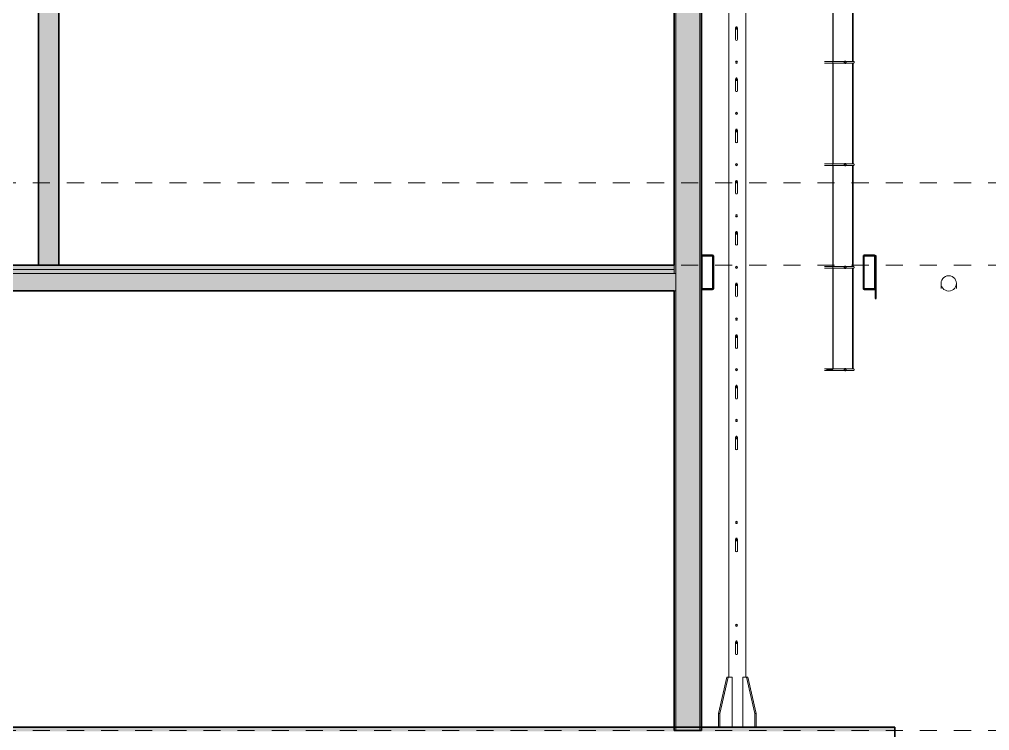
# Model space of a CAD drawing. Header units: metres. Extents: x -3 to 141, y -7 to 15.
# Drawn here: x 35.01 to 40.7, y 2.81 to 6.98 of the extents above; entities that cross this region are included whole.
import ezdxf

# ---------------------------------------------------------------- set-up
doc = ezdxf.new("R2010")
doc.units = ezdxf.units.M
doc.linetypes.add('Centre', pattern=[0.03175, 0.00635, -0.00475, 0.0159, -0.00475])
for name, color, linetype, lineweight in [('A-FLOR', 7, 'Continuous', 9), ('A-FLOR-LEVL', 7, 'Continuous', 9), ('A-FLOR-MCUT', 7, 'Continuous', 9), ('A-GENM', 7, 'Continuous', 9), ('A-WALL', 7, 'Continuous', 9), ('A-WALL-PATT', 7, 'Continuous', 35), ('P-PIPE', 7, 'Continuous', 9), ('S-BEAM', 7, 'Continuous', 9)]:
    doc.layers.add(name, color=color, linetype=linetype, lineweight=lineweight)

# ---------------------------------------------------------------- blocks, each defined once
blk = doc.blocks.new('M_HSS Rectangular - 70x200 mm-2508072-Sección 02')
at = {"layer": 'S-BEAM', "lineweight": 35, "true_color": 0xc0c0c0}
h = blk.add_hatch(color=9, dxfattribs=at)
h.paths.add_polyline_path([(12.6981, 5.3963), (12.7554, 5.3963), (12.7599, 5.3981), (12.7618, 5.4026), (12.7618, 5.5899), (12.7599, 5.5944), (12.7554, 5.5963), (12.6981, 5.5963), (12.6936, 5.5944), (12.6918, 5.5899), (12.6918, 5.4026), (12.6936, 5.3981)])
h.paths.add_polyline_path([(12.7554, 5.3994), (12.6959, 5.4004), (12.6949, 5.4026), (12.6959, 5.5921), (12.6981, 5.5931), (12.7576, 5.5921), (12.7586, 5.5899), (12.7576, 5.4004)])
at = {"layer": 'S-BEAM', "lineweight": 35}
for p, q in [((12.6918, 5.5899), (12.6918, 5.4026)), ((12.6949, 5.4026), (12.6949, 5.5899)), ((12.7554, 5.5963), (12.6981, 5.5963)), ((12.6981, 5.5931), (12.7554, 5.5931)), ((12.7586, 5.5899), (12.7586, 5.4026)), ((12.7618, 5.4026), (12.7618, 5.5899)), ((12.7554, 5.3994), (12.6981, 5.3994)), ((12.6981, 5.3963), (12.7554, 5.3963))]:
    blk.add_line(p, q, dxfattribs=at)
for centre, radius, start, end in [((12.6981, 5.5899), 0.00636, 90, 180), ((12.6981, 5.5899), 0.00318, 90, 180), ((12.7554, 5.5899), 0.00636, 0, 90), ((12.7554, 5.5899), 0.00318, 0, 90), ((12.6981, 5.4026), 0.00636, 180, 270), ((12.6981, 5.4026), 0.00318, 180, 270), ((12.7554, 5.4026), 0.00636, 270, 0), ((12.7554, 5.4026), 0.00318, 270, 0)]:
    blk.add_arc(centre, radius, start, end, dxfattribs=at)
blk = doc.blocks.new('M_Corniza Generica - Blanco-2505425-Sección 02')
at = {"layer": 'A-GENM', "true_color": 0xc0c0c0}
blk.add_hatch(color=9, dxfattribs=at).paths.add_polyline_path([(12.7668, 5.3437), (12.7668, 5.5937), (12.7618, 5.5937), (12.7618, 5.3437)])
at = {"layer": 'A-GENM', "lineweight": 25}
for p, q in [((12.7668, 5.5937), (12.7618, 5.5937)), ((12.7618, 5.5937), (12.7618, 5.3437)), ((12.7668, 5.3437), (12.7668, 5.5937)), ((12.7618, 5.3437), (12.7668, 5.3437))]:
    blk.add_line(p, q, dxfattribs=at)
blk = doc.blocks.new('M_Escalera acceso cubierta - M_Escalera acceso cubierta-2778226-Sección 02')
at = {"layer": 'A-GENM', "color": 8, "true_color": 0x808080}
for p, q in [((12.0024, 3.1256), (12.0024, 11.0065)), ((11.9038, 10.81), (11.9038, 3.1256)), ((12.5123, 6.728), (12.5123, 7.3258)), ((12.5151, 7.3231), (12.5151, 6.7317)), ((12.6275, 6.7317), (12.6275, 7.3225)), ((12.6325, 6.7313), (12.6325, 7.3227)), ((11.9431, 6.9278), (11.9431, 6.8598)), ((11.9531, 6.8598), (11.9531, 6.9278)), ((12.5123, 6.1283), (12.5123, 6.7261)), ((12.5151, 6.7233), (12.5151, 6.1321)), ((12.6275, 6.1321), (12.6275, 6.7228)), ((12.6325, 6.1317), (12.6325, 6.723)), ((11.9431, 6.6275), (11.9431, 6.5594)), ((11.9531, 6.5594), (11.9531, 6.6275)), ((11.9431, 6.3281), (11.9431, 6.26)), ((11.9531, 6.26), (11.9531, 6.3281)), ((12.5123, 5.5268), (12.5123, 6.1265)), ((12.5151, 6.1237), (12.5151, 5.5306)), ((12.6275, 5.5306), (12.6275, 6.1232)), ((12.6325, 5.5302), (12.6325, 6.1234)), ((11.9431, 6.0279), (11.9431, 5.9598)), ((11.9531, 5.9598), (11.9531, 6.0279)), ((11.9431, 5.7285), (11.9431, 5.6604)), ((11.9531, 5.6604), (11.9531, 5.7285)), ((12.5123, 4.9276), (12.5123, 5.5249)), ((12.5151, 5.5222), (12.5151, 4.9314)), ((12.6275, 4.9314), (12.6275, 5.5216)), ((12.6325, 4.931), (12.6325, 5.5218)), ((11.9431, 5.4264), (11.9431, 5.3583)), ((11.9531, 5.3583), (11.9531, 5.4264)), ((11.9431, 5.1233), (11.9431, 5.0553)), ((11.9531, 5.0553), (11.9531, 5.1233)), ((12.5123, 4.9254), (12.475, 4.9254)), ((11.9431, 4.8272), (11.9431, 4.7591)), ((11.9531, 4.7591), (11.9531, 4.8272)), ((11.9431, 4.5295), (11.9431, 4.4615)), ((11.9531, 4.4615), (11.9531, 4.5295)), ((11.9431, 3.9323), (11.9431, 3.8642)), ((11.9531, 3.8642), (11.9531, 3.9323)), ((11.9431, 3.3296), (11.9431, 3.2616)), ((11.9531, 3.2616), (11.9531, 3.3296)), ((11.8435, 2.913), (11.8924, 3.1256)), ((11.8995, 3.1256), (11.8506, 2.913)), ((11.8995, 3.1256), (11.8924, 3.1256)), ((11.9218, 3.1256), (11.8995, 3.1256)), ((11.9218, 2.8325), (11.9218, 3.1256)), ((12.0067, 3.1256), (11.9844, 3.1256)), ((11.9844, 3.1256), (11.9844, 2.8325)), ((12.0556, 2.913), (12.0067, 3.1256)), ((12.0138, 3.1256), (12.0067, 3.1256)), ((12.0138, 3.1256), (12.0626, 2.913)), ((11.8435, 2.8325), (11.8435, 2.913)), ((11.8435, 2.913), (11.8506, 2.913)), ((11.8506, 2.913), (11.8506, 2.8325)), ((12.0556, 2.8325), (12.0556, 2.913)), ((12.0556, 2.913), (12.0626, 2.913)), ((12.0626, 2.913), (12.0626, 2.8325))]:
    blk.add_line(p, q, dxfattribs=at)
at = {"layer": 'A-GENM', "lineweight": 25, "flags": 128}
for points in [[(11.9481, 6.9336), (11.947, 6.9335), (11.9459, 6.933), (11.945, 6.9324), (11.9442, 6.9314), (11.9436, 6.9303), (11.9432, 6.9291), (11.9431, 6.9278), (11.9432, 6.9266), (11.9436, 6.9253), (11.9442, 6.9242), (11.945, 6.9233), (11.9459, 6.9226), (11.947, 6.9222), (11.9481, 6.9221)], [(11.9481, 6.9221), (11.9492, 6.9222), (11.9503, 6.9226), (11.9512, 6.9233), (11.952, 6.9242), (11.9526, 6.9253), (11.953, 6.9266), (11.9531, 6.9278), (11.953, 6.9291), (11.9526, 6.9303), (11.952, 6.9314), (11.9512, 6.9324), (11.9503, 6.933), (11.9492, 6.9335), (11.9481, 6.9336)], [(11.9481, 6.6333), (11.947, 6.6331), (11.9459, 6.6327), (11.945, 6.632), (11.9442, 6.6311), (11.9436, 6.63), (11.9432, 6.6288), (11.9431, 6.6275), (11.9432, 6.6262), (11.9436, 6.625), (11.9442, 6.6239), (11.945, 6.623), (11.9459, 6.6223), (11.947, 6.6219), (11.9481, 6.6217)], [(11.9481, 6.6217), (11.9492, 6.6219), (11.9503, 6.6223), (11.9512, 6.623), (11.952, 6.6239), (11.9526, 6.625), (11.953, 6.6262), (11.9531, 6.6275), (11.953, 6.6288), (11.9526, 6.63), (11.952, 6.6311), (11.9512, 6.632), (11.9503, 6.6327), (11.9492, 6.6331), (11.9481, 6.6333)], [(11.9481, 6.3339), (11.947, 6.3337), (11.9459, 6.3333), (11.945, 6.3326), (11.9442, 6.3317), (11.9436, 6.3306), (11.9432, 6.3294), (11.9431, 6.3281), (11.9432, 6.3268), (11.9436, 6.3256), (11.9442, 6.3245), (11.945, 6.3236), (11.9459, 6.3229), (11.947, 6.3225), (11.9481, 6.3223)], [(11.9481, 6.3223), (11.9492, 6.3225), (11.9503, 6.3229), (11.9512, 6.3236), (11.952, 6.3245), (11.9526, 6.3256), (11.953, 6.3268), (11.9531, 6.3281), (11.953, 6.3294), (11.9526, 6.3306), (11.952, 6.3317), (11.9512, 6.3326), (11.9503, 6.3333), (11.9492, 6.3337), (11.9481, 6.3339)], [(11.9481, 6.0336), (11.947, 6.0335), (11.9459, 6.0331), (11.945, 6.0324), (11.9442, 6.0315), (11.9436, 6.0304), (11.9432, 6.0292), (11.9431, 6.0279), (11.9432, 6.0266), (11.9436, 6.0254), (11.9442, 6.0243), (11.945, 6.0234), (11.9459, 6.0227), (11.947, 6.0222), (11.9481, 6.0221)], [(11.9481, 6.0221), (11.9492, 6.0222), (11.9503, 6.0227), (11.9512, 6.0234), (11.952, 6.0243), (11.9526, 6.0254), (11.953, 6.0266), (11.9531, 6.0279), (11.953, 6.0292), (11.9526, 6.0304), (11.952, 6.0315), (11.9512, 6.0324), (11.9503, 6.0331), (11.9492, 6.0335), (11.9481, 6.0336)], [(11.9481, 5.7342), (11.947, 5.7341), (11.9459, 5.7337), (11.945, 5.733), (11.9442, 5.7321), (11.9436, 5.731), (11.9432, 5.7298), (11.9431, 5.7285), (11.9432, 5.7272), (11.9436, 5.726), (11.9442, 5.7249), (11.945, 5.724), (11.9459, 5.7233), (11.947, 5.7228), (11.9481, 5.7227)], [(11.9481, 5.7227), (11.9492, 5.7228), (11.9503, 5.7233), (11.9512, 5.724), (11.952, 5.7249), (11.9526, 5.726), (11.953, 5.7272), (11.9531, 5.7285), (11.953, 5.7298), (11.9526, 5.731), (11.952, 5.7321), (11.9512, 5.733), (11.9503, 5.7337), (11.9492, 5.7341), (11.9481, 5.7342)], [(11.9481, 5.4321), (11.947, 5.432), (11.9459, 5.4316), (11.945, 5.4309), (11.9442, 5.4299), (11.9436, 5.4289), (11.9432, 5.4276), (11.9431, 5.4264), (11.9432, 5.4251), (11.9436, 5.4238), (11.9442, 5.4228), (11.945, 5.4218), (11.9459, 5.4211), (11.947, 5.4207), (11.9481, 5.4206)], [(11.9481, 5.4206), (11.9492, 5.4207), (11.9503, 5.4211), (11.9512, 5.4218), (11.952, 5.4228), (11.9526, 5.4238), (11.953, 5.4251), (11.9531, 5.4264), (11.953, 5.4276), (11.9526, 5.4289), (11.952, 5.4299), (11.9512, 5.4309), (11.9503, 5.4316), (11.9492, 5.432), (11.9481, 5.4321)], [(11.9481, 5.1291), (11.947, 5.1289), (11.9459, 5.1285), (11.945, 5.1278), (11.9442, 5.1269), (11.9436, 5.1258), (11.9432, 5.1246), (11.9431, 5.1233), (11.9432, 5.122), (11.9436, 5.1208), (11.9442, 5.1197), (11.945, 5.1188), (11.9459, 5.1181), (11.947, 5.1177), (11.9481, 5.1175)], [(11.9481, 5.1175), (11.9492, 5.1177), (11.9503, 5.1181), (11.9512, 5.1188), (11.952, 5.1197), (11.9526, 5.1208), (11.953, 5.122), (11.9531, 5.1233), (11.953, 5.1246), (11.9526, 5.1258), (11.952, 5.1269), (11.9512, 5.1278), (11.9503, 5.1285), (11.9492, 5.1289), (11.9481, 5.1291)], [(11.9481, 4.8329), (11.947, 4.8328), (11.9459, 4.8324), (11.945, 4.8317), (11.9442, 4.8308), (11.9436, 4.8297), (11.9432, 4.8285), (11.9431, 4.8272), (11.9432, 4.8259), (11.9436, 4.8247), (11.9442, 4.8236), (11.945, 4.8227), (11.9459, 4.822), (11.947, 4.8215), (11.9481, 4.8214)], [(11.9481, 4.8214), (11.9492, 4.8215), (11.9503, 4.822), (11.9512, 4.8227), (11.952, 4.8236), (11.9526, 4.8247), (11.953, 4.8259), (11.9531, 4.8272), (11.953, 4.8285), (11.9526, 4.8297), (11.952, 4.8308), (11.9512, 4.8317), (11.9503, 4.8324), (11.9492, 4.8328), (11.9481, 4.8329)], [(11.9481, 4.5353), (11.947, 4.5351), (11.9459, 4.5347), (11.945, 4.534), (11.9442, 4.5331), (11.9436, 4.532), (11.9432, 4.5308), (11.9431, 4.5295), (11.9432, 4.5282), (11.9436, 4.527), (11.9442, 4.5259), (11.945, 4.525), (11.9459, 4.5243), (11.947, 4.5239), (11.9481, 4.5237)], [(11.9481, 4.5237), (11.9492, 4.5239), (11.9503, 4.5243), (11.9512, 4.525), (11.952, 4.5259), (11.9526, 4.527), (11.953, 4.5282), (11.9531, 4.5295), (11.953, 4.5308), (11.9526, 4.532), (11.952, 4.5331), (11.9512, 4.534), (11.9503, 4.5347), (11.9492, 4.5351), (11.9481, 4.5353)], [(11.9481, 3.938), (11.947, 3.9379), (11.9459, 3.9375), (11.945, 3.9368), (11.9442, 3.9359), (11.9436, 3.9348), (11.9432, 3.9336), (11.9431, 3.9323), (11.9432, 3.931), (11.9436, 3.9298), (11.9442, 3.9287), (11.945, 3.9278), (11.9459, 3.9271), (11.947, 3.9266), (11.9481, 3.9265)], [(11.9481, 3.9265), (11.9492, 3.9266), (11.9503, 3.9271), (11.9512, 3.9278), (11.952, 3.9287), (11.9526, 3.9298), (11.953, 3.931), (11.9531, 3.9323), (11.953, 3.9336), (11.9526, 3.9348), (11.952, 3.9359), (11.9512, 3.9368), (11.9503, 3.9375), (11.9492, 3.9379), (11.9481, 3.938)], [(11.9481, 3.3354), (11.947, 3.3353), (11.9459, 3.3348), (11.945, 3.3341), (11.9442, 3.3332), (11.9436, 3.3321), (11.9432, 3.3309), (11.9431, 3.3296), (11.9432, 3.3283), (11.9436, 3.3271), (11.9442, 3.326), (11.945, 3.3251), (11.9459, 3.3244), (11.947, 3.324), (11.9481, 3.3239)], [(11.9481, 3.3239), (11.9492, 3.324), (11.9503, 3.3244), (11.9512, 3.3251), (11.952, 3.326), (11.9526, 3.3271), (11.953, 3.3283), (11.9531, 3.3296), (11.953, 3.3309), (11.9526, 3.3321), (11.952, 3.3332), (11.9512, 3.3341), (11.9503, 3.3348), (11.9492, 3.3353), (11.9481, 3.3354)]]:
    blk.add_lwpolyline(points, dxfattribs=at)
at = {"layer": 'A-GENM', "color": 8, "true_color": 0x808080, "flags": 128}
for points in [[(12.4641, 6.7321), (12.4734, 6.7321), (12.4843, 6.7321), (12.4949, 6.7321), (12.5053, 6.7321), (12.5153, 6.7321), (12.5251, 6.7321), (12.5344, 6.7321), (12.5435, 6.7321), (12.5522, 6.7321), (12.5604, 6.7321), (12.5683, 6.7321), (12.5758, 6.7321), (12.5829, 6.7321), (12.5896, 6.7321), (12.5958, 6.7321), (12.6016, 6.7321), (12.6069, 6.7321), (12.6117, 6.7321), (12.6161, 6.7321), (12.62, 6.7321), (12.6234, 6.7321), (12.6263, 6.7321), (12.6275, 6.7321)], [(12.627, 6.7221), (12.6242, 6.7221), (12.6209, 6.7221), (12.6172, 6.7221), (12.6129, 6.7221), (12.6082, 6.7221), (12.603, 6.7221), (12.5974, 6.7221), (12.5913, 6.7221), (12.5848, 6.7221), (12.5778, 6.7221), (12.5704, 6.7221), (12.5626, 6.7221), (12.5544, 6.7221), (12.5459, 6.7221), (12.5369, 6.7221), (12.5276, 6.7221), (12.518, 6.7221), (12.508, 6.7221), (12.4978, 6.7221), (12.4872, 6.7221), (12.4764, 6.7221), (12.4653, 6.7221), (12.4641, 6.7221)], [(12.6333, 6.7321), (12.6331, 6.7321), (12.6323, 6.7321), (12.631, 6.7321), (12.6293, 6.7321), (12.627, 6.7321), (12.6242, 6.7321), (12.6209, 6.7321), (12.6172, 6.7321), (12.6129, 6.7321), (12.6082, 6.7321), (12.603, 6.7321), (12.5974, 6.7321), (12.5913, 6.7321), (12.5858, 6.7321)], [(12.5858, 6.7221), (12.5923, 6.7221), (12.5983, 6.7221), (12.6039, 6.7221), (12.609, 6.7221), (12.6136, 6.7221), (12.6178, 6.7221), (12.6215, 6.7221), (12.6247, 6.7221), (12.6274, 6.7221), (12.6296, 6.7221), (12.6313, 6.7221), (12.6324, 6.7221), (12.6331, 6.7221), (12.6333, 6.7221)], [(12.6287, 6.7321), (12.6306, 6.7321), (12.632, 6.7321), (12.6329, 6.7321), (12.6333, 6.7321), (12.6333, 6.7321)], [(12.6333, 6.7221), (12.6331, 6.7221), (12.6323, 6.7221), (12.631, 6.7221), (12.6293, 6.7221)], [(12.6333, 6.7321), (12.6335, 6.7321), (12.6337, 6.7321), (12.6339, 6.732), (12.6341, 6.732), (12.6343, 6.732), (12.6345, 6.7319), (12.6347, 6.7319), (12.6349, 6.7318), (12.6351, 6.7318), (12.6353, 6.7317), (12.6354, 6.7316), (12.6356, 6.7315), (12.6358, 6.7314), (12.636, 6.7313), (12.6361, 6.7312), (12.6363, 6.7311), (12.6365, 6.731), (12.6366, 6.7308), (12.6368, 6.7307), (12.6369, 6.7306), (12.637, 6.7304), (12.6372, 6.7303), (12.6373, 6.7301), (12.6374, 6.7299), (12.6375, 6.7298), (12.6376, 6.7296), (12.6377, 6.7294), (12.6378, 6.7293), (12.6379, 6.7291), (12.638, 6.7289), (12.638, 6.7287), (12.6381, 6.7285), (12.6382, 6.7283), (12.6382, 6.7281), (12.6382, 6.7279), (12.6383, 6.7277), (12.6383, 6.7275), (12.6383, 6.7273), (12.6383, 6.7271), (12.6383, 6.7271)], [(12.6383, 6.7271), (12.6383, 6.7269), (12.6383, 6.7267), (12.6383, 6.7265), (12.6382, 6.7263), (12.6382, 6.7261), (12.6382, 6.7259), (12.6381, 6.7257), (12.6381, 6.7255), (12.638, 6.7253), (12.6379, 6.7251), (12.6378, 6.7249), (12.6377, 6.7248), (12.6376, 6.7246), (12.6375, 6.7244), (12.6374, 6.7243), (12.6373, 6.7241), (12.6372, 6.7239), (12.6371, 6.7238), (12.6369, 6.7236), (12.6368, 6.7235), (12.6366, 6.7234), (12.6365, 6.7232), (12.6363, 6.7231), (12.6362, 6.723), (12.636, 6.7229), (12.6358, 6.7228), (12.6357, 6.7227), (12.6355, 6.7226), (12.6353, 6.7225), (12.6351, 6.7224), (12.6349, 6.7223), (12.6347, 6.7223), (12.6346, 6.7222), (12.6344, 6.7222), (12.6342, 6.7221), (12.634, 6.7221), (12.6338, 6.7221), (12.6336, 6.7221), (12.6334, 6.7221), (12.6333, 6.7221)], [(12.4641, 6.1325), (12.4734, 6.1325), (12.4843, 6.1325), (12.4949, 6.1325), (12.5053, 6.1325), (12.5153, 6.1325), (12.5251, 6.1325), (12.5344, 6.1325), (12.5435, 6.1325), (12.5522, 6.1325), (12.5604, 6.1325), (12.5683, 6.1325), (12.5758, 6.1325), (12.5829, 6.1325), (12.5896, 6.1325), (12.5958, 6.1325), (12.6016, 6.1325), (12.6069, 6.1325), (12.6117, 6.1325), (12.6161, 6.1325), (12.62, 6.1325), (12.6234, 6.1325), (12.6263, 6.1325), (12.6275, 6.1325)], [(12.627, 6.1225), (12.6242, 6.1225), (12.6209, 6.1225), (12.6172, 6.1225), (12.6129, 6.1225), (12.6082, 6.1225), (12.603, 6.1225), (12.5974, 6.1225), (12.5913, 6.1225), (12.5848, 6.1225), (12.5778, 6.1225), (12.5704, 6.1225), (12.5626, 6.1225), (12.5544, 6.1225), (12.5459, 6.1225), (12.5369, 6.1225), (12.5276, 6.1225), (12.518, 6.1225), (12.508, 6.1225), (12.4978, 6.1225), (12.4872, 6.1225), (12.4764, 6.1225), (12.4653, 6.1225), (12.4641, 6.1225)], [(12.6333, 6.1325), (12.6331, 6.1325), (12.6323, 6.1325), (12.631, 6.1325), (12.6293, 6.1325), (12.627, 6.1325), (12.6242, 6.1325), (12.6209, 6.1325), (12.6172, 6.1325), (12.6129, 6.1325), (12.6082, 6.1325), (12.603, 6.1325), (12.5974, 6.1325), (12.5913, 6.1325), (12.5858, 6.1325)], [(12.5858, 6.1225), (12.5923, 6.1225), (12.5983, 6.1225), (12.6039, 6.1225), (12.609, 6.1225), (12.6136, 6.1225), (12.6178, 6.1225), (12.6215, 6.1225), (12.6247, 6.1225), (12.6274, 6.1225), (12.6296, 6.1225), (12.6313, 6.1225), (12.6324, 6.1225), (12.6331, 6.1225), (12.6333, 6.1225)], [(12.6287, 6.1325), (12.6306, 6.1325), (12.632, 6.1325), (12.6329, 6.1325), (12.6333, 6.1325), (12.6333, 6.1325)], [(12.6333, 6.1225), (12.6331, 6.1225), (12.6323, 6.1225), (12.631, 6.1225), (12.6293, 6.1225)], [(12.6333, 6.1325), (12.6335, 6.1325), (12.6337, 6.1324), (12.6339, 6.1324), (12.6341, 6.1324), (12.6343, 6.1324), (12.6345, 6.1323), (12.6347, 6.1323), (12.6349, 6.1322), (12.6351, 6.1321), (12.6353, 6.1321), (12.6354, 6.132), (12.6356, 6.1319), (12.6358, 6.1318), (12.636, 6.1317), (12.6361, 6.1316), (12.6363, 6.1315), (12.6365, 6.1313), (12.6366, 6.1312), (12.6368, 6.1311), (12.6369, 6.1309), (12.637, 6.1308), (12.6372, 6.1306), (12.6373, 6.1305), (12.6374, 6.1303), (12.6375, 6.1302), (12.6376, 6.13), (12.6377, 6.1298), (12.6378, 6.1296), (12.6379, 6.1295), (12.638, 6.1293), (12.638, 6.1291), (12.6381, 6.1289), (12.6382, 6.1287), (12.6382, 6.1285), (12.6382, 6.1283), (12.6383, 6.1281), (12.6383, 6.1279), (12.6383, 6.1277), (12.6383, 6.1275), (12.6383, 6.1275)], [(12.6383, 6.1275), (12.6383, 6.1273), (12.6383, 6.1271), (12.6383, 6.1269), (12.6382, 6.1267), (12.6382, 6.1265), (12.6382, 6.1263), (12.6381, 6.1261), (12.6381, 6.1259), (12.638, 6.1257), (12.6379, 6.1255), (12.6378, 6.1253), (12.6377, 6.1251), (12.6376, 6.125), (12.6375, 6.1248), (12.6374, 6.1246), (12.6373, 6.1245), (12.6372, 6.1243), (12.6371, 6.1242), (12.6369, 6.124), (12.6368, 6.1239), (12.6366, 6.1237), (12.6365, 6.1236), (12.6363, 6.1235), (12.6362, 6.1234), (12.636, 6.1232), (12.6358, 6.1231), (12.6357, 6.123), (12.6355, 6.123), (12.6353, 6.1229), (12.6351, 6.1228), (12.6349, 6.1227), (12.6347, 6.1227), (12.6346, 6.1226), (12.6344, 6.1226), (12.6342, 6.1225), (12.634, 6.1225), (12.6338, 6.1225), (12.6336, 6.1225), (12.6334, 6.1225), (12.6333, 6.1225)], [(12.4641, 5.5309), (12.4734, 5.5309), (12.4843, 5.5309), (12.4949, 5.5309), (12.5053, 5.5309), (12.5153, 5.5309), (12.5251, 5.5309), (12.5344, 5.5309), (12.5435, 5.5309), (12.5522, 5.5309), (12.5604, 5.5309), (12.5683, 5.5309), (12.5758, 5.5309), (12.5829, 5.5309), (12.5896, 5.5309), (12.5958, 5.5309), (12.6016, 5.5309), (12.6069, 5.5309), (12.6117, 5.5309), (12.6161, 5.5309), (12.62, 5.5309), (12.6234, 5.5309), (12.6263, 5.5309), (12.6275, 5.5309)], [(12.627, 5.5209), (12.6242, 5.5209), (12.6209, 5.5209), (12.6172, 5.5209), (12.6129, 5.5209), (12.6082, 5.5209), (12.603, 5.5209), (12.5974, 5.5209), (12.5913, 5.5209), (12.5848, 5.5209), (12.5778, 5.5209), (12.5704, 5.5209), (12.5626, 5.5209), (12.5544, 5.5209), (12.5459, 5.5209), (12.5369, 5.5209), (12.5276, 5.5209), (12.518, 5.5209), (12.508, 5.5209), (12.4978, 5.5209), (12.4872, 5.5209), (12.4764, 5.5209), (12.4653, 5.5209), (12.4641, 5.5209)], [(12.6333, 5.5309), (12.6331, 5.5309), (12.6323, 5.5309), (12.631, 5.5309), (12.6293, 5.5309), (12.627, 5.5309), (12.6242, 5.5309), (12.6209, 5.5309), (12.6172, 5.5309), (12.6129, 5.5309), (12.6082, 5.5309), (12.603, 5.5309), (12.5974, 5.5309), (12.5913, 5.5309), (12.5858, 5.5309)], [(12.5858, 5.5209), (12.5923, 5.5209), (12.5983, 5.5209), (12.6039, 5.5209), (12.609, 5.5209), (12.6136, 5.5209), (12.6178, 5.5209), (12.6215, 5.5209), (12.6247, 5.5209), (12.6274, 5.5209), (12.6296, 5.5209), (12.6313, 5.5209), (12.6324, 5.5209), (12.6331, 5.5209), (12.6333, 5.5209)], [(12.6287, 5.5309), (12.6306, 5.5309), (12.632, 5.5309), (12.6329, 5.5309), (12.6333, 5.5309), (12.6333, 5.5309)], [(12.6333, 5.5209), (12.6331, 5.5209), (12.6323, 5.5209), (12.631, 5.5209), (12.6293, 5.5209)], [(12.6333, 5.5309), (12.6335, 5.5309), (12.6337, 5.5309), (12.6339, 5.5309), (12.6341, 5.5309), (12.6343, 5.5308), (12.6345, 5.5308), (12.6347, 5.5307), (12.6349, 5.5307), (12.6351, 5.5306), (12.6353, 5.5305), (12.6354, 5.5305), (12.6356, 5.5304), (12.6358, 5.5303), (12.636, 5.5302), (12.6361, 5.5301), (12.6363, 5.5299), (12.6365, 5.5298), (12.6366, 5.5297), (12.6368, 5.5296), (12.6369, 5.5294), (12.637, 5.5293), (12.6372, 5.5291), (12.6373, 5.529), (12.6374, 5.5288), (12.6375, 5.5286), (12.6376, 5.5285), (12.6377, 5.5283), (12.6378, 5.5281), (12.6379, 5.5279), (12.638, 5.5277), (12.638, 5.5276), (12.6381, 5.5274), (12.6382, 5.5272), (12.6382, 5.527), (12.6382, 5.5268), (12.6383, 5.5266), (12.6383, 5.5264), (12.6383, 5.5262), (12.6383, 5.526), (12.6383, 5.5259)], [(12.6383, 5.5259), (12.6383, 5.5257), (12.6383, 5.5255), (12.6383, 5.5253), (12.6382, 5.5251), (12.6382, 5.5249), (12.6382, 5.5247), (12.6381, 5.5246), (12.6381, 5.5244), (12.638, 5.5242), (12.6379, 5.524), (12.6378, 5.5238), (12.6377, 5.5236), (12.6376, 5.5235), (12.6375, 5.5233), (12.6374, 5.5231), (12.6373, 5.523), (12.6372, 5.5228), (12.6371, 5.5226), (12.6369, 5.5225), (12.6368, 5.5224), (12.6366, 5.5222), (12.6365, 5.5221), (12.6363, 5.522), (12.6362, 5.5218), (12.636, 5.5217), (12.6358, 5.5216), (12.6357, 5.5215), (12.6355, 5.5214), (12.6353, 5.5214), (12.6351, 5.5213), (12.6349, 5.5212), (12.6347, 5.5211), (12.6346, 5.5211), (12.6344, 5.521), (12.6342, 5.521), (12.634, 5.521), (12.6338, 5.521), (12.6336, 5.5209), (12.6334, 5.5209), (12.6333, 5.5209)], [(12.4641, 4.9318), (12.4734, 4.9318), (12.4843, 4.9318), (12.4949, 4.9318), (12.5053, 4.9318), (12.5153, 4.9318), (12.5251, 4.9318), (12.5344, 4.9318), (12.5435, 4.9318), (12.5522, 4.9318), (12.5604, 4.9318), (12.5683, 4.9318), (12.5758, 4.9318), (12.5829, 4.9318), (12.5896, 4.9318), (12.5958, 4.9318), (12.6016, 4.9318), (12.6069, 4.9318), (12.6117, 4.9318), (12.6161, 4.9318), (12.62, 4.9318), (12.6234, 4.9318), (12.6263, 4.9318), (12.6275, 4.9318)], [(12.6333, 4.9218), (12.6331, 4.9218), (12.6323, 4.9218), (12.631, 4.9218), (12.6293, 4.9218), (12.627, 4.9218), (12.6242, 4.9218), (12.6209, 4.9218), (12.6172, 4.9218), (12.6129, 4.9218), (12.6082, 4.9218), (12.603, 4.9218), (12.5974, 4.9218), (12.5913, 4.9218), (12.5848, 4.9218), (12.5778, 4.9218), (12.5704, 4.9218), (12.5626, 4.9218), (12.5544, 4.9218), (12.5459, 4.9218), (12.5369, 4.9218), (12.5276, 4.9218), (12.518, 4.9218), (12.508, 4.9218), (12.4978, 4.9218), (12.4872, 4.9218), (12.4764, 4.9218), (12.4653, 4.9218), (12.4641, 4.9218)], [(12.6333, 4.9318), (12.6331, 4.9318), (12.6323, 4.9318), (12.631, 4.9318), (12.6293, 4.9318), (12.627, 4.9318), (12.6242, 4.9318), (12.6209, 4.9318), (12.6172, 4.9318), (12.6129, 4.9318), (12.6082, 4.9318), (12.603, 4.9318), (12.5974, 4.9318), (12.5913, 4.9318), (12.5858, 4.9318)], [(12.5858, 4.9218), (12.5923, 4.9218), (12.5983, 4.9218), (12.6039, 4.9218), (12.609, 4.9218), (12.6136, 4.9218), (12.6178, 4.9218), (12.6215, 4.9218), (12.6247, 4.9218), (12.6274, 4.9218), (12.6296, 4.9218), (12.6313, 4.9218), (12.6324, 4.9218), (12.6331, 4.9218), (12.6333, 4.9218)], [(12.6287, 4.9318), (12.6306, 4.9318), (12.632, 4.9318), (12.6329, 4.9318), (12.6333, 4.9318), (12.6333, 4.9318)], [(12.6333, 4.9318), (12.6335, 4.9318), (12.6337, 4.9317), (12.6339, 4.9317), (12.6341, 4.9317), (12.6343, 4.9317), (12.6345, 4.9316), (12.6347, 4.9316), (12.6349, 4.9315), (12.6351, 4.9314), (12.6353, 4.9314), (12.6354, 4.9313), (12.6356, 4.9312), (12.6358, 4.9311), (12.636, 4.931), (12.6361, 4.9309), (12.6363, 4.9308), (12.6365, 4.9307), (12.6366, 4.9305), (12.6368, 4.9304), (12.6369, 4.9302), (12.637, 4.9301), (12.6372, 4.9299), (12.6373, 4.9298), (12.6374, 4.9296), (12.6375, 4.9295), (12.6376, 4.9293), (12.6377, 4.9291), (12.6378, 4.9289), (12.6379, 4.9288), (12.638, 4.9286), (12.638, 4.9284), (12.6381, 4.9282), (12.6382, 4.928), (12.6382, 4.9278), (12.6382, 4.9276), (12.6383, 4.9274), (12.6383, 4.9272), (12.6383, 4.927), (12.6383, 4.9268), (12.6383, 4.9268)], [(12.6383, 4.9268), (12.6383, 4.9266), (12.6383, 4.9264), (12.6383, 4.9262), (12.6382, 4.926), (12.6382, 4.9258), (12.6382, 4.9256), (12.6381, 4.9254), (12.6381, 4.9252), (12.638, 4.925), (12.6379, 4.9248), (12.6378, 4.9246), (12.6377, 4.9245), (12.6376, 4.9243), (12.6375, 4.9241), (12.6374, 4.9239), (12.6373, 4.9238), (12.6372, 4.9236), (12.6371, 4.9235), (12.6369, 4.9233), (12.6368, 4.9232), (12.6366, 4.923), (12.6365, 4.9229), (12.6363, 4.9228), (12.6362, 4.9227), (12.636, 4.9226), (12.6358, 4.9225), (12.6357, 4.9224), (12.6355, 4.9223), (12.6353, 4.9222), (12.6351, 4.9221), (12.6349, 4.922), (12.6347, 4.922), (12.6346, 4.9219), (12.6344, 4.9219), (12.6342, 4.9218), (12.634, 4.9218), (12.6338, 4.9218), (12.6336, 4.9218), (12.6334, 4.9218), (12.6333, 4.9218)]]:
    blk.add_lwpolyline(points, dxfattribs=at)
at = {"layer": 'A-GENM', "lineweight": 25}
for centre, start, end in [((11.9481, 6.7271), 90, 270), ((11.9481, 6.7271), 0, 180), ((11.9481, 6.7271), 180, 0), ((11.9481, 6.7271), 270, 90), ((11.9481, 6.4277), 90, 270), ((11.9481, 6.4277), 270, 90), ((11.9481, 6.1275), 90, 270), ((11.9481, 6.1275), 0, 180), ((11.9481, 6.1275), 180, 0), ((11.9481, 6.1275), 270, 90), ((11.9481, 5.8281), 90, 270), ((11.9481, 5.8281), 270, 90), ((11.9481, 5.5259), 90, 270), ((11.9481, 5.5259), 0, 180), ((11.9481, 5.5259), 180, 0), ((11.9481, 5.5259), 270, 90), ((11.9481, 5.2229), 90, 270), ((11.9481, 5.2229), 270, 90), ((11.9481, 4.9268), 90, 270), ((11.9481, 4.9268), 0, 180), ((11.9481, 4.9268), 180, 0), ((11.9481, 4.9268), 270, 90), ((11.9481, 4.6291), 90, 270), ((11.9481, 4.6291), 270, 90), ((11.9481, 4.0319), 90, 270), ((11.9481, 4.0319), 270, 90), ((11.9481, 3.4292), 90, 270), ((11.9481, 3.4292), 270, 90)]:
    blk.add_arc(centre, 0.005, start, end, dxfattribs=at)
at = {"layer": 'A-GENM', "color": 8, "true_color": 0x808080}
for centre, start_param, end_param in [((11.9481, 6.8598), 3.141593, 4.712389), ((11.9481, 6.8598), 4.712389, 6.283185), ((11.9481, 6.5594), 3.141593, 4.712389), ((11.9481, 6.5594), 4.712389, 6.283185), ((11.9481, 6.26), 3.141593, 4.712389), ((11.9481, 6.26), 4.712389, 6.283185), ((11.9481, 5.9598), 3.141593, 4.712389), ((11.9481, 5.9598), 4.712389, 6.283185), ((11.9481, 5.6604), 3.141593, 4.712389), ((11.9481, 5.6604), 4.712389, 6.283185), ((11.9481, 5.3583), 3.141593, 4.712389), ((11.9481, 5.3583), 4.712389, 6.283185), ((11.9481, 5.0553), 3.141593, 4.712389), ((11.9481, 5.0553), 4.712389, 6.283185), ((11.9481, 4.7591), 3.141593, 4.712389), ((11.9481, 4.7591), 4.712389, 6.283185), ((11.9481, 4.4615), 3.141593, 4.712389), ((11.9481, 4.4615), 4.712389, 6.283185), ((11.9481, 3.8642), 3.141593, 4.712389), ((11.9481, 3.8642), 4.712389, 6.283185), ((11.9481, 3.2616), 3.141593, 4.712389), ((11.9481, 3.2616), 4.712389, 6.283185)]:
    blk.add_ellipse(centre, major_axis=(0.005, 0), ratio=0.866025, start_param=start_param, end_param=end_param, dxfattribs=at)
at = {"layer": 'A-GENM', "lineweight": 25}
for points, knots in [([(12.5886, 6.7315), (12.5883, 6.7316), (12.5877, 6.7318), (12.5864, 6.7321), (12.5852, 6.7321), (12.5839, 6.7318), (12.5831, 6.7315), (12.5824, 6.7312), (12.5819, 6.7308), (12.5815, 6.7305), (12.5812, 6.7302), (12.5808, 6.7297), (12.5805, 6.7292), (12.5803, 6.7288), (12.5801, 6.7284), (12.58, 6.7278), (12.5799, 6.7273), (12.5799, 6.7271)], [0.3333333, 0.3333333, 0.3333333, 0.3333333, 0.3888889, 0.4444444, 0.5555556, 0.6111111, 0.6666667, 0.7083333, 0.75, 0.7708333, 0.7916667, 0.8333333, 0.875, 0.8958333, 0.9166667, 0.9583333, 1, 1, 1, 1]), ([(12.5799, 6.7271), (12.5799, 6.7267), (12.58, 6.7263), (12.5801, 6.7257), (12.5803, 6.7252), (12.5805, 6.7248), (12.5808, 6.7244), (12.5811, 6.7241), (12.5813, 6.7239), (12.5816, 6.7235), (12.582, 6.7232), (12.5826, 6.7229), (12.5832, 6.7226), (12.5839, 6.7223), (12.5852, 6.7221), (12.5864, 6.7221), (12.5877, 6.7223), (12.5883, 6.7225), (12.5886, 6.7227)], [0, 0, 0, 0, 0.0555556, 0.0833333, 0.1111111, 0.1388889, 0.1666667, 0.1944444, 0.2083333, 0.2222222, 0.2777778, 0.3055556, 0.3333333, 0.3888889, 0.4444444, 0.5555556, 0.6111111, 0.6666667, 0.6666667, 0.6666667, 0.6666667]), ([(12.5901, 6.7304), (12.5899, 6.7307), (12.5895, 6.731), (12.589, 6.7313), (12.5887, 6.7314), (12.5886, 6.7315)], [0.2222222, 0.2222222, 0.2222222, 0.2222222, 0.2777778, 0.3055556, 0.3333333, 0.3333333, 0.3333333, 0.3333333]), ([(12.5886, 6.7227), (12.5888, 6.7228), (12.5892, 6.723), (12.5897, 6.7233), (12.59, 6.7235), (12.5901, 6.7236)], [0.6666667, 0.6666667, 0.6666667, 0.6666667, 0.7083333, 0.75, 0.7708333, 0.7708333, 0.7708333, 0.7708333]), ([(12.5913, 6.7289), (12.5911, 6.7292), (12.5909, 6.7296), (12.5905, 6.73), (12.5903, 6.7303), (12.5902, 6.7304), (12.5901, 6.7304)], [0.1111111, 0.1111111, 0.1111111, 0.1111111, 0.1666667, 0.1944444, 0.2083333, 0.2222222, 0.2222222, 0.2222222, 0.2222222]), ([(12.5901, 6.7236), (12.5901, 6.7237), (12.5904, 6.724), (12.5908, 6.7244), (12.5911, 6.7249), (12.5913, 6.7252), (12.5913, 6.7253)], [0.7708333, 0.7708333, 0.7708333, 0.7708333, 0.7916667, 0.8333333, 0.875, 0.8958333, 0.8958333, 0.8958333, 0.8958333]), ([(12.5917, 6.7271), (12.5917, 6.7274), (12.5916, 6.7279), (12.5914, 6.7285), (12.5913, 6.7288), (12.5913, 6.7289)], [0, 0, 0, 0, 0.0555556, 0.0833333, 0.1111111, 0.1111111, 0.1111111, 0.1111111]), ([(12.5913, 6.7253), (12.5913, 6.7254), (12.5915, 6.7258), (12.5916, 6.7263), (12.5917, 6.7268), (12.5917, 6.7271)], [0.8958333, 0.8958333, 0.8958333, 0.8958333, 0.9166667, 0.9583333, 1, 1, 1, 1]), ([(12.5886, 6.1319), (12.5883, 6.132), (12.5877, 6.1322), (12.5864, 6.1325), (12.5852, 6.1325), (12.5839, 6.1322), (12.5831, 6.1319), (12.5824, 6.1315), (12.5819, 6.1312), (12.5815, 6.1309), (12.5812, 6.1306), (12.5808, 6.1301), (12.5805, 6.1296), (12.5803, 6.1292), (12.5801, 6.1288), (12.58, 6.1282), (12.5799, 6.1277), (12.5799, 6.1275)], [0.3333333, 0.3333333, 0.3333333, 0.3333333, 0.3888889, 0.4444444, 0.5555556, 0.6111111, 0.6666667, 0.7083333, 0.75, 0.7708333, 0.7916667, 0.8333333, 0.875, 0.8958333, 0.9166667, 0.9583333, 1, 1, 1, 1]), ([(12.5799, 6.1275), (12.5799, 6.1271), (12.58, 6.1266), (12.5801, 6.126), (12.5803, 6.1256), (12.5805, 6.1252), (12.5808, 6.1248), (12.5811, 6.1245), (12.5813, 6.1243), (12.5816, 6.1239), (12.582, 6.1236), (12.5826, 6.1233), (12.5832, 6.123), (12.5839, 6.1227), (12.5852, 6.1224), (12.5864, 6.1224), (12.5877, 6.1227), (12.5883, 6.1229), (12.5886, 6.123)], [0, 0, 0, 0, 0.0555556, 0.0833333, 0.1111111, 0.1388889, 0.1666667, 0.1944444, 0.2083333, 0.2222222, 0.2777778, 0.3055556, 0.3333333, 0.3888889, 0.4444444, 0.5555556, 0.6111111, 0.6666667, 0.6666667, 0.6666667, 0.6666667]), ([(12.5901, 6.1308), (12.5899, 6.131), (12.5895, 6.1313), (12.589, 6.1317), (12.5887, 6.1318), (12.5886, 6.1319)], [0.2222222, 0.2222222, 0.2222222, 0.2222222, 0.2777778, 0.3055556, 0.3333333, 0.3333333, 0.3333333, 0.3333333]), ([(12.5886, 6.123), (12.5888, 6.1231), (12.5892, 6.1234), (12.5897, 6.1237), (12.59, 6.1239), (12.5901, 6.124)], [0.6666667, 0.6666667, 0.6666667, 0.6666667, 0.7083333, 0.75, 0.7708333, 0.7708333, 0.7708333, 0.7708333]), ([(12.5913, 6.1293), (12.5911, 6.1296), (12.5909, 6.13), (12.5905, 6.1304), (12.5903, 6.1307), (12.5902, 6.1308), (12.5901, 6.1308)], [0.1111111, 0.1111111, 0.1111111, 0.1111111, 0.1666667, 0.1944444, 0.2083333, 0.2222222, 0.2222222, 0.2222222, 0.2222222]), ([(12.5901, 6.124), (12.5901, 6.1241), (12.5904, 6.1243), (12.5908, 6.1248), (12.5911, 6.1253), (12.5913, 6.1256), (12.5913, 6.1257)], [0.7708333, 0.7708333, 0.7708333, 0.7708333, 0.7916667, 0.8333333, 0.875, 0.8958333, 0.8958333, 0.8958333, 0.8958333]), ([(12.5917, 6.1275), (12.5917, 6.1278), (12.5916, 6.1283), (12.5914, 6.1289), (12.5913, 6.1292), (12.5913, 6.1293)], [0, 0, 0, 0, 0.0555556, 0.0833333, 0.1111111, 0.1111111, 0.1111111, 0.1111111]), ([(12.5913, 6.1257), (12.5913, 6.1258), (12.5915, 6.1261), (12.5916, 6.1267), (12.5917, 6.1272), (12.5917, 6.1275)], [0.8958333, 0.8958333, 0.8958333, 0.8958333, 0.9166667, 0.9583333, 1, 1, 1, 1]), ([(12.5886, 5.5304), (12.5883, 5.5305), (12.5877, 5.5307), (12.5864, 5.531), (12.5852, 5.531), (12.5839, 5.5307), (12.5831, 5.5304), (12.5824, 5.53), (12.5819, 5.5297), (12.5815, 5.5294), (12.5812, 5.5291), (12.5808, 5.5286), (12.5805, 5.5281), (12.5803, 5.5277), (12.5801, 5.5272), (12.58, 5.5267), (12.5799, 5.5262), (12.5799, 5.5259)], [0.3333333, 0.3333333, 0.3333333, 0.3333333, 0.3888889, 0.4444444, 0.5555556, 0.6111111, 0.6666667, 0.7083333, 0.75, 0.7708333, 0.7916667, 0.8333333, 0.875, 0.8958333, 0.9166667, 0.9583333, 1, 1, 1, 1]), ([(12.5799, 5.5259), (12.5799, 5.5256), (12.58, 5.5251), (12.5801, 5.5245), (12.5803, 5.5241), (12.5805, 5.5237), (12.5808, 5.5233), (12.5811, 5.523), (12.5813, 5.5227), (12.5816, 5.5224), (12.582, 5.5221), (12.5826, 5.5217), (12.5832, 5.5215), (12.5839, 5.5212), (12.5852, 5.5209), (12.5864, 5.5209), (12.5877, 5.5212), (12.5883, 5.5214), (12.5886, 5.5215)], [0, 0, 0, 0, 0.0555556, 0.0833333, 0.1111111, 0.1388889, 0.1666667, 0.1944444, 0.2083333, 0.2222222, 0.2777778, 0.3055556, 0.3333333, 0.3888889, 0.4444444, 0.5555556, 0.6111111, 0.6666667, 0.6666667, 0.6666667, 0.6666667]), ([(12.5913, 5.5278), (12.5911, 5.5281), (12.5909, 5.5285), (12.5905, 5.5289), (12.5903, 5.5291), (12.59, 5.5295), (12.5895, 5.5298), (12.589, 5.5301), (12.5887, 5.5303), (12.5886, 5.5304)], [0.1111111, 0.1111111, 0.1111111, 0.1111111, 0.1666667, 0.1944444, 0.2083333, 0.2222222, 0.2777778, 0.3055556, 0.3333333, 0.3333333, 0.3333333, 0.3333333]), ([(12.5886, 5.5215), (12.5888, 5.5216), (12.5892, 5.5218), (12.5897, 5.5222), (12.59, 5.5224), (12.5901, 5.5225)], [0.6666667, 0.6666667, 0.6666667, 0.6666667, 0.7083333, 0.75, 0.7708333, 0.7708333, 0.7708333, 0.7708333]), ([(12.5901, 5.5225), (12.5901, 5.5226), (12.5904, 5.5228), (12.5908, 5.5233), (12.5911, 5.5238), (12.5913, 5.5241), (12.5913, 5.5242)], [0.7708333, 0.7708333, 0.7708333, 0.7708333, 0.7916667, 0.8333333, 0.875, 0.8958333, 0.8958333, 0.8958333, 0.8958333]), ([(12.5917, 5.5259), (12.5917, 5.5263), (12.5916, 5.5268), (12.5914, 5.5274), (12.5913, 5.5276), (12.5913, 5.5278)], [0, 0, 0, 0, 0.0555556, 0.0833333, 0.1111111, 0.1111111, 0.1111111, 0.1111111]), ([(12.5913, 5.5242), (12.5913, 5.5243), (12.5915, 5.5246), (12.5916, 5.5252), (12.5917, 5.5257), (12.5917, 5.5259)], [0.8958333, 0.8958333, 0.8958333, 0.8958333, 0.9166667, 0.9583333, 1, 1, 1, 1]), ([(12.5886, 4.9312), (12.5883, 4.9313), (12.5877, 4.9315), (12.5864, 4.9318), (12.5852, 4.9318), (12.5839, 4.9315), (12.5831, 4.9312), (12.5824, 4.9308), (12.5819, 4.9305), (12.5815, 4.9302), (12.5812, 4.9299), (12.5808, 4.9294), (12.5805, 4.9289), (12.5803, 4.9285), (12.5801, 4.9281), (12.58, 4.9275), (12.5799, 4.927), (12.5799, 4.9268)], [0.3333333, 0.3333333, 0.3333333, 0.3333333, 0.3888889, 0.4444444, 0.5555556, 0.6111111, 0.6666667, 0.7083333, 0.75, 0.7708333, 0.7916667, 0.8333333, 0.875, 0.8958333, 0.9166667, 0.9583333, 1, 1, 1, 1]), ([(12.5799, 4.9268), (12.5799, 4.9264), (12.58, 4.9259), (12.5801, 4.9253), (12.5803, 4.9249), (12.5805, 4.9245), (12.5808, 4.9241), (12.5811, 4.9238), (12.5813, 4.9236), (12.5816, 4.9232), (12.582, 4.9229), (12.5826, 4.9226), (12.5832, 4.9223), (12.5839, 4.922), (12.5852, 4.9217), (12.5864, 4.9217), (12.5877, 4.922), (12.5883, 4.9222), (12.5886, 4.9223)], [0, 0, 0, 0, 0.0555556, 0.0833333, 0.1111111, 0.1388889, 0.1666667, 0.1944444, 0.2083333, 0.2222222, 0.2777778, 0.3055556, 0.3333333, 0.3888889, 0.4444444, 0.5555556, 0.6111111, 0.6666667, 0.6666667, 0.6666667, 0.6666667]), ([(12.5913, 4.9286), (12.5911, 4.9289), (12.5909, 4.9293), (12.5905, 4.9297), (12.5903, 4.93), (12.59, 4.9303), (12.5895, 4.9306), (12.589, 4.931), (12.5887, 4.9311), (12.5886, 4.9312)], [0.1111111, 0.1111111, 0.1111111, 0.1111111, 0.1666667, 0.1944444, 0.2083333, 0.2222222, 0.2777778, 0.3055556, 0.3333333, 0.3333333, 0.3333333, 0.3333333]), ([(12.5886, 4.9223), (12.5888, 4.9224), (12.5892, 4.9227), (12.5897, 4.923), (12.59, 4.9232), (12.5901, 4.9233)], [0.6666667, 0.6666667, 0.6666667, 0.6666667, 0.7083333, 0.75, 0.7708333, 0.7708333, 0.7708333, 0.7708333]), ([(12.5901, 4.9233), (12.5901, 4.9234), (12.5904, 4.9236), (12.5908, 4.9241), (12.5911, 4.9246), (12.5913, 4.9249), (12.5913, 4.925)], [0.7708333, 0.7708333, 0.7708333, 0.7708333, 0.7916667, 0.8333333, 0.875, 0.8958333, 0.8958333, 0.8958333, 0.8958333]), ([(12.5917, 4.9268), (12.5917, 4.9271), (12.5916, 4.9276), (12.5914, 4.9282), (12.5913, 4.9285), (12.5913, 4.9286)], [0, 0, 0, 0, 0.0555556, 0.0833333, 0.1111111, 0.1111111, 0.1111111, 0.1111111]), ([(12.5913, 4.925), (12.5913, 4.9251), (12.5915, 4.9255), (12.5916, 4.926), (12.5917, 4.9265), (12.5917, 4.9268)], [0.8958333, 0.8958333, 0.8958333, 0.8958333, 0.9166667, 0.9583333, 1, 1, 1, 1])]:
    blk.add_open_spline(points, degree=3, knots=knots, dxfattribs=at)

msp = doc.modelspace()

# ---------------------------------------------------------------- hatches: boundary and pattern name
at = {"layer": 'A-FLOR', "true_color": 0x9a9a9a}
for points in [[(38.159, 5.5139), (38.8481, 5.5139), (38.8481, 5.5389), (28.5569, 5.5389), (28.5569, 5.5139), (36.4275, 5.5139)], [(38.159, 5.4889), (38.8481, 5.4889), (38.8481, 5.5139), (28.5569, 5.5139), (28.5569, 5.4889), (36.4275, 5.4889)], [(38.8581, 5.3889), (38.8581, 5.4889), (28.5569, 5.4889), (28.5569, 5.3889), (38.8481, 5.3889)], [(39.8906, 2.8075), (40.1423, 2.8075), (40.1423, 2.8325), (26.2838, 2.8325), (26.2838, 2.8075), (39.4577, 2.8075)]]:
    msp.add_hatch(color=253, dxfattribs=at).paths.add_polyline_path(points)
at = {"layer": 'A-WALL', "true_color": 0x9a9a9a}
h = msp.add_hatch(color=253, dxfattribs=at)
h.paths.add_polyline_path([(38.8581, 2.8125), (38.8581, 5.3889), (38.8481, 5.3889), (38.8481, 2.8125)])
h.paths.add_polyline_path([(38.8581, 5.4889), (38.8581, 9.765), (38.8481, 9.765), (38.8481, 5.4889)])
msp.add_hatch(color=253, dxfattribs=at).paths.add_polyline_path([(39.0081, 2.8125), (39.0081, 9.0192), (39.005, 9.0192), (39.005, 8.9712), (39.003, 8.9712), (39.003, 9.0212), (39.0081, 9.0212), (39.0081, 9.765), (38.9981, 9.765), (38.9981, 2.8125)])
at = {"layer": 'A-WALL-PATT', "lineweight": 9, "true_color": 0x9a9a9a}
msp.add_hatch(color=253, dxfattribs=at).paths.add_polyline_path([(35.2408, 5.5389), (35.2408, 10.1071), (35.1208, 10.1182), (35.1208, 5.5389)])
at = {"layer": 'A-WALL-PATT', "true_color": 0x9a9a9a}
msp.add_hatch(color=253, dxfattribs=at).paths.add_polyline_path([(38.9981, 2.8125), (38.9981, 9.765), (38.8581, 9.765), (38.8581, 2.8125)])

# ---------------------------------------------------------------- linework, layer by layer
at = {"layer": 'A-FLOR', "lineweight": 35}
for p, q in [((38.8481, 5.5389), (28.5569, 5.5389)), ((31.7917, 5.3889), (38.8481, 5.3889)), ((40.1423, 2.8325), (26.2838, 2.8325)), ((40.1423, 2.6825), (40.1423, 2.8325))]:
    msp.add_line(p, q, dxfattribs=at)
at = {"layer": 'A-FLOR-LEVL', "color": 253, "linetype": 'Centre', "true_color": 0xaaaaaa}
for p, q in [((18.4887, 6.0213), (49.3746, 6.0213)), ((18.4887, 5.5389), (48.1046, 5.5389)), ((18.4887, 2.8125), (49.3746, 2.8125))]:
    msp.add_line(p, q, dxfattribs=at)
at = {"layer": 'A-FLOR-MCUT'}
for p, q in [((38.8481, 5.5139), (28.5569, 5.5139)), ((38.8581, 5.4889), (28.5569, 5.4889))]:
    msp.add_line(p, q, dxfattribs=at)
at = {"layer": 'A-WALL', "lineweight": 35}
for p, q in [((35.1208, 10.1182), (35.1208, 5.5389)), ((35.2408, 5.5389), (35.2408, 10.1071)), ((38.8481, 9.765), (38.8481, 5.5389)), ((39.0081, 2.8125), (39.0081, 9.0192)), ((38.8481, 5.3889), (38.8481, 2.8125)), ((38.8481, 2.8125), (39.0081, 2.8125))]:
    msp.add_line(p, q, dxfattribs=at)
at = {"layer": 'A-WALL'}
for p, q in [((38.8581, 2.8125), (38.8581, 9.765)), ((38.9981, 2.8125), (38.9981, 9.765)), ((38.8481, 5.5389), (38.8481, 5.4889)), ((38.8581, 5.3889), (38.8481, 5.3889))]:
    msp.add_line(p, q, dxfattribs=at)
at = {"layer": 'P-PIPE', "color": 9, "true_color": 0xc0c0c0}
for p, q in [((40.4126, 5.432), (40.4126, 5.4019)), ((40.4126, 5.432), (40.4137, 5.422)), ((40.4159, 5.415), (40.417, 5.4125)), ((40.417, 5.4125), (40.4224, 5.404)), ((40.4224, 5.404), (40.4295, 5.3968)), ((40.4856, 5.3968), (40.4928, 5.404)), ((40.4928, 5.404), (40.4981, 5.4125)), ((40.5026, 5.4019), (40.5026, 5.432)), ((40.4295, 5.3968), (40.438, 5.3915)), ((40.438, 5.3915), (40.4476, 5.3881)), ((40.4476, 5.3881), (40.4576, 5.387)), ((40.4576, 5.387), (40.4676, 5.3881)), ((40.4676, 5.3881), (40.4771, 5.3915)), ((40.4771, 5.3915), (40.4856, 5.3968))]:
    msp.add_line(p, q, dxfattribs=at)
at = {"layer": 'P-PIPE', "color": 9, "true_color": 0xc0c0c0, "flags": 128}
for points in [[(40.4576, 5.477), (40.4476, 5.4759), (40.438, 5.4726), (40.4295, 5.4672), (40.4224, 5.4601), (40.417, 5.4515), (40.4137, 5.442), (40.4126, 5.432)], [(40.5026, 5.432), (40.5014, 5.442), (40.4981, 5.4515), (40.4928, 5.4601), (40.4856, 5.4672), (40.4771, 5.4726), (40.4676, 5.4759), (40.4576, 5.477)], [(40.4981, 5.4125), (40.5014, 5.422), (40.5026, 5.432)]]:
    msp.add_lwpolyline(points, dxfattribs=at)

# ---------------------------------------------------------------- block references
at = {"layer": 'A-GENM', "color": 8, "true_color": 0x808080}
for name in ['M_Escalera acceso cubierta - M_Escalera acceso cubierta-2778226-Sección 02', 'M_Corniza Generica - Blanco-2505425-Sección 02']:
    msp.add_blockref(name, (27.2655, 0), dxfattribs=at)
at = {"layer": 'S-BEAM', "lineweight": 35}
for p in [(26.3163, 0), (27.2655, 0)]:
    msp.add_blockref('M_HSS Rectangular - 70x200 mm-2508072-Sección 02', p, dxfattribs=at)

doc.saveas('drawing.dxf')
